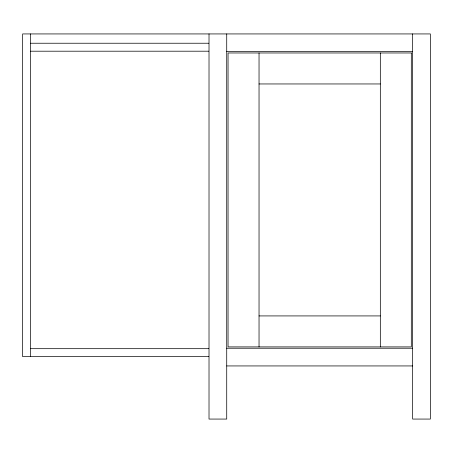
<?xml version="1.0" encoding="UTF-8"?>
<svg xmlns="http://www.w3.org/2000/svg" width="453" height="453" viewBox="0 0 453 453"><rect width="100%" height="100%" fill="white"/><g stroke="black" fill="none" stroke-linecap="round" stroke-linejoin="round"><path stroke-width="0.68" d="M30.617 43.233L208.771 43.233M30.617 51.2L208.771 51.2M226.721 51.648L412.643 51.648M259.037 83.958L380.327 83.958M259.037 315.922L380.327 315.922M226.721 348.232L412.643 348.232M30.617 348.68L208.771 348.68M208.771 356.647L22.65 356.647L22.65 33.935L430.35 33.935L430.35 419.065L412.643 419.065L412.643 33.935M226.721 365.939L412.643 365.939M380.327 52.973L380.327 346.907M259.037 52.973L259.037 346.907M226.721 33.935L226.721 419.065L209.014 419.065L209.014 33.935M30.617 33.935L30.617 356.647M411.313 52.973L228.052 52.973L228.052 346.907L411.313 346.907L411.313 52.973"/></g></svg>
